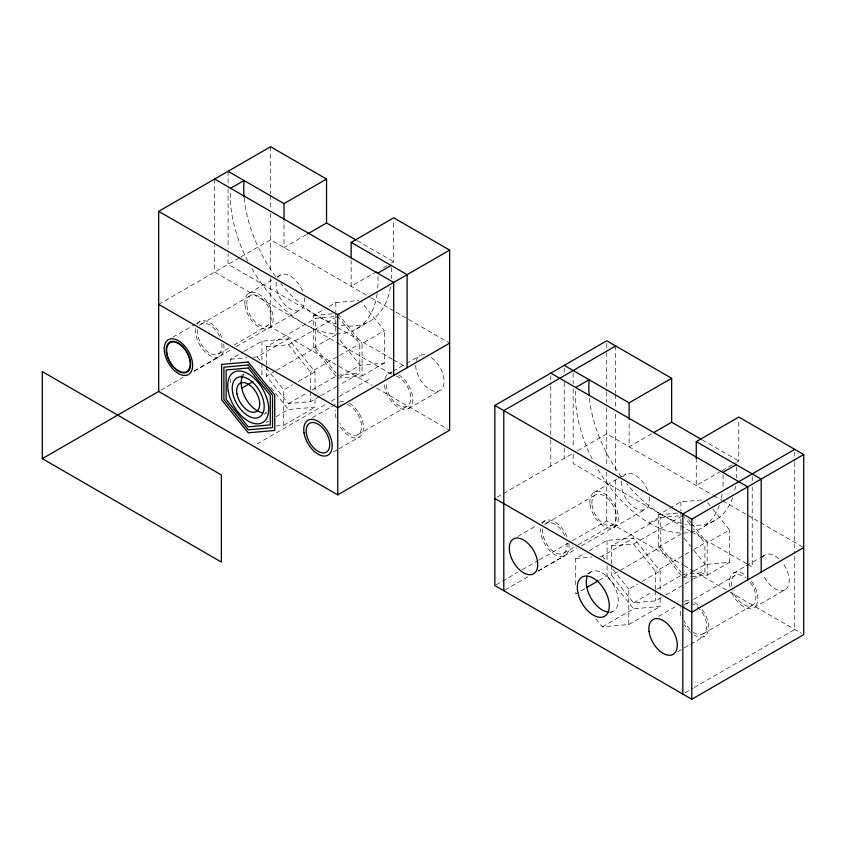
<?xml version="1.0" encoding="UTF-8"?>
<svg xmlns="http://www.w3.org/2000/svg" width="846" height="846" viewBox="0 0 846 846"><rect width="100%" height="100%" fill="white"/><g stroke="black" fill="none" stroke-linecap="round" stroke-linejoin="round"><path stroke-width="0.63" stroke-dasharray="4.23 3.17" d="M158.688 304.391L239.756 257.586M240.899 256.92L270.593 239.778L369.808 297.062M306.4 234.606L284.023 247.529L284.023 220.394M172.848 337.142L195.225 324.219M196.346 323.574L199.709 321.639M248.946 293.213L272.444 279.645M276.917 277.054L280.28 275.119M201.115 324.071L250.353 295.645M218.405 354.019L229.594 347.558M234.067 344.978L267.643 325.594M160.973 390.154L183.053 377.401M194.083 371.034L231.762 349.282M236.33 346.638L270.593 326.863L372.092 385.459M194.062 371.309L219.801 356.452M269.049 328.026L300.383 309.932M376.904 271.439L351.164 286.297L351.164 260.452M383.619 267.558L386.971 265.623M391.455 263.043L393.686 261.742L393.686 220.394M230.62 361.855L230.62 359.233L242.929 352.126M244.05 351.481L261.953 341.15L288.497 338.781L315.04 371.796L315.04 392.766M336.116 376.132L313.432 347.907L313.432 315.505L324.621 309.044M329.094 306.453L335.809 302.582L358.841 300.52M266.427 364.626L266.427 346.712L315.664 318.286L337.734 316.319L359.804 343.772L359.804 373.192L339.658 384.824M253.366 357.202L257.163 356.864L288.497 338.781M266.427 346.712L288.497 344.745L337.734 316.319M241.173 375.434L243.415 374.144M313.432 347.907L335.809 334.984L335.809 312.957M319.513 396.457L310.567 401.617L288.497 403.595L266.427 376.142L275.384 370.971M276.505 370.326L315.664 347.717L315.664 318.286M356.113 329.105L369.543 321.343M310.567 390.112L310.567 372.198L338.537 356.05M339.658 355.394L359.804 343.772M337.734 378.151L362.046 375.973L362.046 343.571L384.422 330.649L361.739 302.424M276.124 425.961L283.706 425.284L283.706 389.89L292.663 384.719M298.257 381.493L315.04 371.796M264.195 414.254L266.437 412.954M288.497 403.595L307.521 392.607M311.994 390.027L337.734 375.169L359.804 373.192M339.976 376.861L360.121 365.229L384.422 363.05L384.422 330.649M266.12 422.482L268.351 421.192M276.187 416.666L288.497 409.559L315.04 407.19L315.04 394.077M320.634 395.801L338.537 385.469M362.046 375.973L384.422 363.05M283.706 425.284L315.04 407.19M257.142 443.939L326.799 403.722M331.368 401.089L338.22 397.134M339.362 396.467L369.057 379.325M312.407 417.713L335.904 404.145M388.504 373.784L391.857 371.849M392.978 371.193L405.287 364.087M406.408 363.442L419.838 355.69M357.974 434.601L407.212 406.175M333.62 451.88L338.093 449.3M339.214 448.655L359.36 437.022M408.597 408.597L439.931 390.503M497.12 497.152L573.176 453.234M577.649 450.654L606.741 433.861L712.639 494.995M651.505 433.861L629.128 446.773L629.128 420.938M517.953 536.385L536.977 525.408M541.451 522.817L544.813 520.882M594.051 492.457L617.548 478.889M618.669 478.244L625.384 474.363M546.22 523.314L595.457 494.889M495.978 584.882L517.678 572.361M522.246 569.728L538.225 560.496M539.367 559.83L567.92 543.354M572.488 540.71L606.741 520.935L682.986 564.948M563.51 553.263L576.93 545.511M578.051 544.866L612.747 524.837M504.935 590.053L528.909 576.211M538.045 570.934L576.866 548.525M581.435 545.882L615.698 526.106L615.698 478.603M538.056 571.198L564.906 555.695M614.154 527.27L645.487 509.176M720.887 471.328L696.269 485.541L696.269 458.405M722.008 470.683L735.438 462.931M736.559 462.286L738.791 460.996L738.791 419.637M575.724 584.702L575.724 558.476L584.671 553.316M589.154 550.725L607.058 540.393L633.601 538.024L660.144 571.039L660.144 592.01M681.22 575.375L658.537 547.151L658.537 514.749L680.914 501.826L702.666 499.88M649.263 523.018L662.693 515.267M611.531 563.87L611.531 545.956L660.768 517.53L682.838 515.563L690.199 524.71M599.74 556.34L602.267 556.108L633.601 538.024M611.531 545.956L633.601 543.989L682.838 515.563M587.399 574.032L591.872 571.452M584.671 588.71L575.724 593.871L575.724 589.937M599.222 580.303L607.058 575.788L607.058 562.675M658.537 547.151L680.914 534.238L680.914 512.2M661.265 597.636L655.671 600.861L633.601 602.838L611.531 575.386L619.367 570.86M620.488 570.215L660.768 546.96L660.768 517.53M703.819 526.72L717.249 518.968M655.671 589.355L655.671 571.441L692.599 550.122M693.72 549.477L704.908 543.016L693.466 528.782M691.795 576.591L707.15 575.217L707.15 542.815L729.527 529.892L711.708 507.716M595.827 618.891L602.267 626.897L628.811 624.528L628.811 589.133L637.768 583.962M642.241 581.382L660.144 571.039M610.421 612.853L612.652 611.552M633.601 602.838L652.626 591.851M657.099 589.271L682.838 574.413L704.908 572.435L704.908 543.016M683.959 576.75L692.916 571.579M694.027 570.934L705.226 564.472L729.527 562.304L729.527 529.892M602.267 626.897L633.601 608.803L660.144 606.434L660.144 593.321M665.739 595.055L692.599 579.542M693.72 578.897L704.908 572.435M707.15 575.217L729.527 562.304M628.811 624.528L660.144 606.434M658.632 616.311L678.767 604.689M733.609 573.028L759.348 558.17M760.459 557.525L764.943 554.934M685.789 603.896L692.504 600.026M693.625 599.38L735.026 575.47M703.079 633.844L752.316 605.419M677.604 651.769L683.198 648.544M684.319 647.899L704.464 636.266M731.758 592.549A20.103 11.601 60 0 0 753.701 607.84L785.035 589.747A20.103 11.601 60 0 0 782.762 563.098M685.123 692.768L693.117 688.158M694.259 687.491L794.743 629.477L794.743 554.278M313.432 315.505L332.615 313.792M230.62 359.233L247.053 357.773M658.537 514.749L681.559 512.687M575.724 558.476L592.158 557.017M682.838 577.395L690.516 576.708M357.276 240.719L393.686 261.742M702.381 439.962L738.791 460.996M370.95 297.718L394.902 311.55M396.044 312.206L407.444 318.794M408.586 319.45L449.638 343.159M713.77 495.65L721.754 500.261M722.896 500.917L746.849 514.749M747.991 515.404L759.391 521.993M760.533 522.648L803.7 547.563M336.613 327L228.071 264.333L228.071 253.853M337.554 327.539L392.565 359.307M393.432 359.804L404.885 366.413M690.643 531.394L573.176 463.576L573.176 453.096M691.774 532.049L746.521 563.658M747.663 564.314L752.221 566.947L752.221 487.021M391.455 374.165L214.641 272.084L214.641 245.34M376.65 388.092L448.507 429.578M684.118 565.614L728.596 591.291M729.738 591.946L801.458 633.358M707.647 502.683L710.894 506.712M688.507 519.634L690.939 522.659M691.753 523.663L707.15 542.815M684.16 538.268L690.643 546.326M693.879 550.365L705.226 564.472M660.768 546.96L681.21 572.372M633.601 543.989L655.671 571.441M602.267 556.108L605.482 560.115M612.726 569.115L628.811 589.133M607.058 575.788L633.601 608.803M337.734 313.327L362.046 343.571M339.859 340.029L360.121 365.229M315.664 347.717L336.105 373.128M288.497 344.745L310.567 372.198M257.163 356.864L260.378 360.872M266.014 367.873L283.706 389.89M270.805 387.542L288.497 409.559M794.743 451.986L794.743 461.155M794.743 462.466L794.743 552.956M752.221 476.531L752.221 481.776M680.914 501.826L680.914 510.899M655.671 590.635L655.671 600.861M615.698 345.982L615.698 393.157M615.698 394.469L615.698 407.571M615.698 414.128L615.698 473.326M611.531 565.149L611.531 575.386M607.058 540.393L607.058 561.363M606.741 343.434L606.741 351.302M606.741 352.613L606.741 390.609M606.741 391.92L606.741 402.41M606.741 407.645L606.741 466.844M606.741 472.121L606.741 520.935M573.176 373.16L573.176 383.64M573.176 388.885L573.176 447.851M564.219 367.989L564.219 373.234M564.219 382.403L564.219 442.68M564.219 447.925L564.219 458.405M550.788 375.74L550.788 384.919M550.788 386.231L550.788 438.64M550.788 439.952L550.788 466.157M335.809 302.582L335.809 311.656M310.567 391.391L310.567 401.617M270.593 146.739L270.593 193.914M270.593 195.225L270.593 208.328M270.593 213.573L270.593 272.761M270.593 278.048L270.593 326.863M266.427 365.906L266.427 376.142M261.953 341.15L261.953 362.12M261.953 363.431L261.953 376.544M230.62 378.902L230.62 382.836M228.071 171.294L228.071 184.396M228.071 188.743L228.071 248.608M214.641 179.045L214.641 240.687M377.189 293.446A104.449 60.309 60 0 1 326.323 332.637A104.449 60.309 60 0 1 250.638 266.353M247.772 261.012A104.449 60.309 60 0 1 230.461 190.339M377.919 276.526A104.449 60.309 60 0 1 377.718 288.645M390.429 286.931A104.449 60.309 60 0 1 340.134 324.97M336.412 324.071A104.449 60.309 60 0 1 280.84 283.495M275.616 276.663A104.449 60.309 60 0 1 244.219 198.112M391.296 267.685A104.449 60.309 60 0 1 391.307 278.62M349.313 403.204A20.103 11.601 60 0 1 362.437 433.48A20.103 11.601 60 0 1 339.257 425.422M336.095 418.03A20.103 11.601 60 0 1 335.153 409.972M339.257 402.21A20.103 11.601 60 0 1 344.079 401.342M431.164 357.488A20.103 11.601 60 0 1 444.076 382.276A20.103 11.601 60 0 1 429.461 389.255A20.103 11.601 60 0 1 415.672 364.89M416.221 360.692A20.103 11.601 60 0 1 425.972 355.066M398.551 374.778A20.103 11.601 60 0 1 412.763 399.397A20.103 11.601 60 0 1 398.551 407.603A20.103 11.601 60 0 1 384.338 382.984M384.888 378.786A20.103 11.601 60 0 1 392.026 372.843M396.351 376.036A17.29 9.983 60 0 1 410.775 397.387A17.29 9.983 60 0 1 397.821 404.864A17.29 9.983 60 0 1 386.548 381.694M347.103 404.462A17.29 9.983 60 0 1 360.819 421.424A17.29 9.983 60 0 1 355.362 435.394A17.29 9.983 60 0 1 339.838 423.042M339.838 405.255A17.29 9.983 60 0 1 340.684 404.652M266.374 412.689A22.631 13.071 60 0 1 265.168 412.88M242.887 375.677A22.631 13.071 60 0 1 243.69 374.514M223.735 344.132A20.103 11.601 60 0 1 209.755 355.457A20.103 11.601 60 0 1 195.786 327.994M197.129 324.219A20.103 11.601 60 0 1 209.755 322.633A20.103 11.601 60 0 1 222.382 338.791M304.306 297.612A20.103 11.601 60 0 1 290.326 308.938A20.103 11.601 60 0 1 276.356 281.475M277.7 277.7A20.103 11.601 60 0 1 290.326 276.113A20.103 11.601 60 0 1 302.953 292.282M221.779 343.413A17.29 9.983 60 0 1 209.174 352.803A17.29 9.983 60 0 1 198.006 328.375M199.519 325.414A17.29 9.983 60 0 1 219.992 337.226M732.699 497.585A104.449 60.309 60 0 1 685.239 524.213M681.516 523.314A104.449 60.309 60 0 1 626.622 483.574M621.355 476.784A104.449 60.309 60 0 1 589.324 397.356M736.401 466.929A104.449 60.309 60 0 1 736.411 477.863M735.534 486.175A104.449 60.309 60 0 1 734.793 490.141M719.269 505.337A104.449 60.309 60 0 1 596.261 466.516M592.263 459.05A104.449 60.309 60 0 1 575.566 389.583M722.97 474.68A104.449 60.309 60 0 1 722.748 488.787M722.103 493.927A104.449 60.309 60 0 1 720.75 500.451M702.191 609.617A20.103 11.601 60 0 1 708.039 631.412A20.103 11.601 60 0 1 694.418 635.272M690.505 632.385A20.103 11.601 60 0 1 684.361 624.665M680.755 615.486A20.103 11.601 60 0 1 680.438 607.809M684.361 601.453A20.103 11.601 60 0 1 690.505 600.829M694.418 602.447A20.103 11.601 60 0 1 698.331 605.345M785.035 589.747A20.103 11.601 60 0 1 763.092 574.455M762.362 557.514A20.103 11.601 60 0 1 778.902 558.825M751.428 581.191A20.103 11.601 60 0 1 753.701 607.84M729.992 587.061A20.103 11.601 60 0 1 746.246 575.788M750.37 582.492A17.29 9.983 60 0 1 751.872 605.651A17.29 9.983 60 0 1 732.816 590.656M731.653 586.077A17.29 9.983 60 0 1 745.897 577.85M684.203 605.239A17.29 9.983 60 0 1 699.378 608.813A17.29 9.983 60 0 1 706.273 629.244A17.29 9.983 60 0 1 693.339 632.3M689.934 629.403A17.29 9.983 60 0 1 684.203 620.689M588.795 573.757A22.631 13.071 60 0 1 613.847 585.421A22.631 13.071 60 0 1 610.273 612.123M568.84 543.375A20.103 11.601 60 0 1 555.526 555.061A20.103 11.601 60 0 1 540.71 528.644M542.233 523.463A20.103 11.601 60 0 1 554.86 521.876A20.103 11.601 60 0 1 567.486 538.045M649.411 496.856A20.103 11.601 60 0 1 635.431 508.182A20.103 11.601 60 0 1 621.461 480.718M622.804 476.943A20.103 11.601 60 0 1 635.431 475.357A20.103 11.601 60 0 1 648.057 491.526M566.883 542.656A17.29 9.983 60 0 1 554.86 552.406A17.29 9.983 60 0 1 542.836 528.782M544.623 524.657A17.29 9.983 60 0 1 565.096 536.47M244.959 305.099A20.103 11.601 60 0 0 267.949 328.534A20.103 11.601 60 0 0 264.068 298.215A20.103 11.601 60 0 0 244.959 305.099M246.926 305.871A17.29 9.983 60 0 0 266.702 326.027A17.29 9.983 60 0 0 263.36 299.949A17.29 9.983 60 0 0 246.926 305.871M590.064 504.343A20.103 11.601 60 0 0 613.054 527.777A20.103 11.601 60 0 0 609.173 497.459A20.103 11.601 60 0 0 590.064 504.343M592.031 505.115A17.29 9.983 60 0 0 611.806 525.271A17.29 9.983 60 0 0 608.464 499.193A17.29 9.983 60 0 0 592.031 505.115"/><path stroke-width="1.27" d="M351.164 257.871L351.164 242.368L393.686 217.813L449.638 250.12L449.638 430.233L337.734 494.847L158.688 391.465L158.688 211.352L270.593 146.739L326.545 179.045L326.545 222.984L356.134 240.063M230.609 188.267L244.039 180.515A104.449 60.309 60 0 0 244.113 196.949M228.071 171.294L284.023 203.6L326.545 179.045M307.521 233.961L326.545 222.984M42.3 458.659L221.356 562.04L221.356 474.955L42.3 371.584L42.3 458.659L159.016 391.275M377.718 273.195L391.148 265.443M158.688 211.352L337.734 314.723L449.638 250.12M241.808 388.166L252.996 381.705M449.638 343.159L337.734 407.761L158.688 304.391M696.269 458.405L696.269 441.612L738.791 417.057L803.7 454.535L803.7 634.648L691.795 699.261L494.836 585.548L494.836 405.424L606.741 340.822L671.65 378.289L671.65 422.228L701.239 439.307M615.698 345.982L503.793 410.596L503.793 590.72M575.714 387.51L589.144 379.759A104.449 60.309 60 0 0 589.123 395.04M564.219 365.366L629.128 402.844L671.65 378.289M653.747 432.56L671.65 422.228M722.822 472.449L736.253 464.687M794.743 449.363L682.838 513.966L682.838 694.09M494.836 405.424L691.795 519.137L803.7 454.535M586.913 587.41L598.101 580.948M803.7 547.563L691.795 612.176L494.836 498.463M351.164 242.368L407.116 274.664L407.116 367.703M696.269 441.612L761.178 479.079L761.178 572.118M214.641 179.045L393.686 282.416L393.686 375.455M550.788 373.118L747.748 486.831L747.748 579.87M691.795 519.137L691.795 699.261M629.128 402.844L629.128 419.637M337.734 314.723L337.734 494.847M284.023 203.6L284.023 219.103M262.503 412.763A22.631 13.071 60 0 1 245.71 398.551A22.631 13.071 60 0 1 242.21 377.03M608.993 612.155A22.631 13.071 60 0 1 591.343 598.704A22.631 13.071 60 0 1 587.325 576.274M248.206 362.035L221.663 364.404L221.663 399.798L248.206 432.824L274.749 430.445L274.749 395.061L248.206 362.035M248.206 365.017L223.904 367.185L223.904 399.598L248.206 429.831L272.518 427.664L272.518 395.251L248.206 365.017M248.206 367.999L226.146 369.977L226.146 399.397L248.206 426.849L270.276 424.882L270.276 395.452L248.206 367.999M306.411 433.607A16.656 9.613 60 0 0 325.689 452.441A16.656 9.613 60 0 0 321.829 427.082A16.656 9.613 60 0 0 306.411 433.607M304.021 432.761A20.103 11.601 60 0 0 327.286 455.486A20.103 11.601 60 0 0 322.622 424.882A20.103 11.601 60 0 0 304.021 432.761M166.852 353.036A16.656 9.613 60 0 0 186.131 371.87A16.656 9.613 60 0 0 182.271 346.511A16.656 9.613 60 0 0 166.852 353.036M164.462 352.179A20.103 11.601 60 0 0 187.727 374.915A20.103 11.601 60 0 0 183.074 344.311A20.103 11.601 60 0 0 164.462 352.179M228.198 390.905A28.965 16.719 60 0 0 261.985 422.884A28.965 16.719 60 0 0 254.445 378.5A28.965 16.719 60 0 0 228.198 390.905M236.943 393.75A16.296 9.412 60 0 0 255.968 411.748A16.296 9.412 60 0 0 251.717 386.781A16.296 9.412 60 0 0 236.943 393.75M232.576 392.333A22.631 13.071 60 0 0 258.971 417.311A22.631 13.071 60 0 0 253.081 382.635A22.631 13.071 60 0 0 232.576 392.333M166.419 352.877A17.29 9.983 60 0 0 186.427 372.43A17.29 9.983 60 0 0 182.419 346.099A17.29 9.983 60 0 0 166.419 352.877M649.051 631.433A20.103 11.601 60 0 0 672.041 654.867A20.103 11.601 60 0 0 668.16 624.549A20.103 11.601 60 0 0 649.051 631.433M577.575 590.952A22.631 13.071 60 0 0 603.706 616.723A22.631 13.071 60 0 0 598.661 582.344A22.631 13.071 60 0 0 577.575 590.952M509.493 550.862A20.103 11.601 60 0 0 532.483 574.297A20.103 11.601 60 0 0 528.602 543.978A20.103 11.601 60 0 0 509.493 550.862"/></g></svg>
